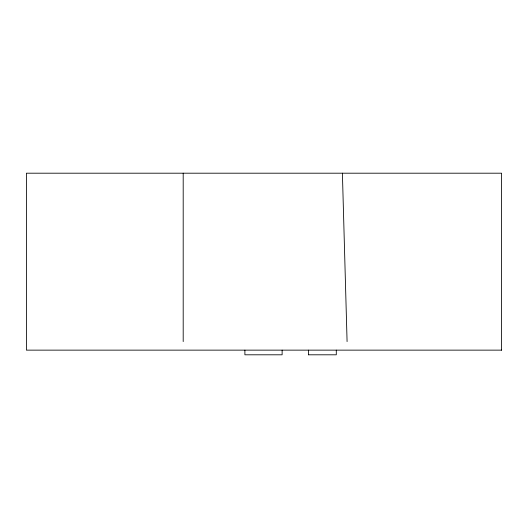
<?xml version="1.0" encoding="UTF-8"?>
<svg xmlns="http://www.w3.org/2000/svg" width="528" height="528" viewBox="0 0 528 528"><rect width="100%" height="100%" fill="white"/><g stroke="black" fill="none" stroke-linecap="round" stroke-linejoin="round"><path stroke-width="0.79" d="M244.893 350.15L244.893 354.803L282.124 354.803L282.124 350.15M308.675 354.803L308.385 350.15M308.385 354.803L336.29 354.803L336.29 350.15M501.6 350.137L26.4 350.137L26.4 173.197L501.6 173.197L501.6 350.196M342.401 173.197L347.081 341.59M183.196 173.197L183.196 341.59"/></g></svg>
